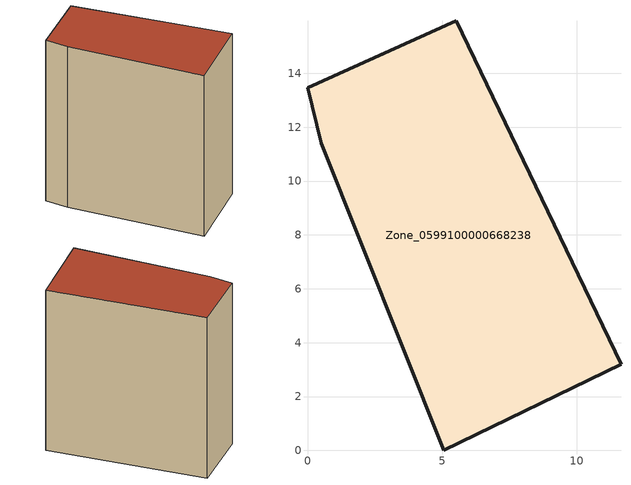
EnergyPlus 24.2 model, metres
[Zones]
Zone_0599100000668238
 floor ground (C_G): 5.52,15.96 11.63,3.2 5.05,0 0.51,11.39 0,13.47 z0
 wall outside (C_F): 0.51,11.39 5.05,0 11.63,3.2 5.52,15.96 0,13.47 0.51,11.39 z0:15.39
 roof outside (C_R): 11.63,3.2 5.52,15.96 0,13.47 0.51,11.39 5.05,0 z15.39
[BUILDING]
Pand.0599100000668238: North Axis=0; Terrain=City; Loads Convergence Tolerance Value=0.04; Temperature Convergence Tolerance Value=0.4; Solar Distribution=FullExterior; Maximum Number of Warmup Days=25; Minimum Number of Warmup Days=1
[Site:Location]
Rotterdam.The.Hague.AP_ZH_NLD Design_Conditions: Latitude=51.96; Longitude=4.45; Time Zone=1; Elevation=-4.5
[SITE:GROUNDTEMPERATURE:BUILDINGSURFACE]
18, 18, 18, 18, 18, 18, 18, 18, 18, 18, 18, 18
[MATERIAL] Thermal Absorptance=0.9; Solar Absorptance=0.7; Visible Absorptance=0.7
Name | Roughness | Thickness | Conductivity | Density | Specific Heat
G.TC.1946 | MediumSmooth | 0.15 | 1 | 540 | 1210
F.TC.1946 | Rough | 0.3 | 0.857143 | 1920 | 840
R.TC.1946 | MediumRough | 0.2 | 0.909091 | 1500 | 1000
[CONSTRUCTION]
C_G: G.TC.1946
C_F: F.TC.1946
C_R: R.TC.1946
[ZONE]
Zone_0599100000668238: Type=1; Multiplier=1; Ceiling Height=Autocalculate; Volume=Autocalculate; Floor Area=autocalculate; Part of Total Floor Area=Yes
[ZONEINFILTRATION:DESIGNFLOWRATE]
Infil_Zone_0599100000668238: Zone or ZoneList or Space or SpaceList=Zone_0599100000668238; Schedule=AlwaysOn; Design Flow Rate Calculation Method=Flow/Area; Flow Rate per Floor Area=0.003; Constant Term Coefficient=1; Temperature Term Coefficient=0; Velocity Term Coefficient=0; Velocity Squared Term Coefficient=0
[HVACTEMPLATE:ZONE:IDEALLOADSAIRSYSTEM]
Zone_0599100000668238: Maximum Heating Supply Air Temperature=50; Minimum Cooling Supply Air Temperature=13; Maximum Heating Supply Air Humidity Ratio=0.0156; Minimum Cooling Supply Air Humidity Ratio=0.0077; Heating Limit=NoLimit; Cooling Limit=NoLimit; Dehumidification Control Type=ConstantSensibleHeatRatio; Cooling Sensible Heat Ratio=0.7; Dehumidification Setpoint=60; Humidification Control Type=None; Humidification Setpoint=30; Outdoor Air Method=None; Outdoor Air Flow Rate per Person=0.00944; Outdoor Air Flow Rate per Zone Floor Area=0; Outdoor Air Flow Rate per Zone=0; Demand Controlled Ventilation Type=None; Outdoor Air Economizer Type=NoEconomizer; Heat Recovery Type=None; Sensible Heat Recovery Effectiveness=0.7; Latent Heat Recovery Effectiveness=0.65
[ZONECONTROL:THERMOSTAT]
ThermostatControl_Zone_0599100000668238: Zone or ZoneList=Zone_0599100000668238; Control Type Schedule=DualSetpointControlType; Control 1=Thermostat_Zone_0599100000668238; Temperature Difference Between Cutout And Setpoint=0
[THERMOSTATSETPOINT:DUALSETPOINT]
Thermostat_Zone_0599100000668238: Heating Setpoint Temperature Schedule=HeatingSetpoint_Zone_0599100000668238; Cooling Setpoint Temperature Schedule=CoolingSetpoint_Zone_0599100000668238
[SCHEDULE:COMPACT]
HeatingSetpoint_Zone_0599100000668238: Through: 12/31, For: AllDays, Until: 24:00, 21
CoolingSetpoint_Zone_0599100000668238: Through: 12/31, For: AllDays, Until: 24:00, 24
DualSetpointControlType: Through: 12/31, For: AllDays, Until: 24:00, 4
AlwaysOn: Through: 12/31, For: AllDays, Until: 24:00, 1
